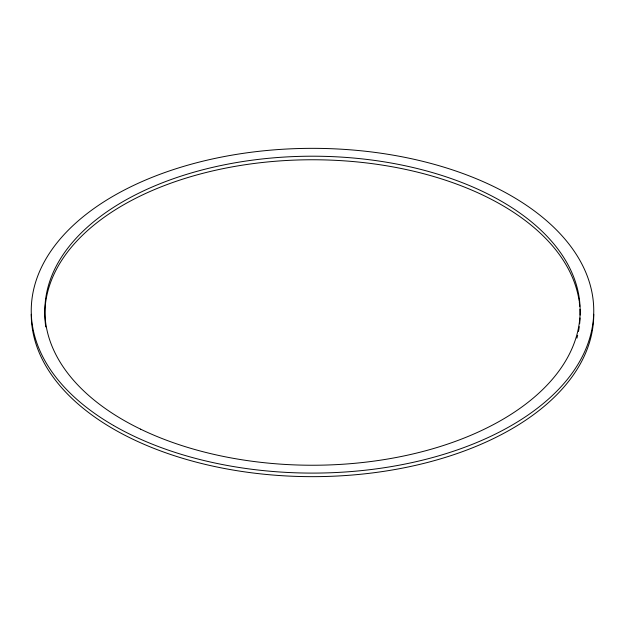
<?xml version="1.0" encoding="UTF-8"?>
<svg xmlns="http://www.w3.org/2000/svg" width="625" height="625" viewBox="0 0 625 625"><rect width="100%" height="100%" fill="white"/><g stroke="black" fill="none" stroke-linecap="round" stroke-linejoin="round"><path stroke-width="0.94" d="M593.75 314.281A281.25 162.375 0 0 1 312.5 476.656A281.25 162.375 0 0 1 31.25 314.281M580.062 317.977A267.641 154.523 0 0 1 579.633 323.781M579.281 326.68A267.641 154.523 0 0 1 578.477 331.484M577.656 335.305A267.641 154.523 0 0 1 576.93 338.148M45.758 326.938A267.641 154.523 0 0 1 289.75 160.32A267.641 154.523 0 0 1 579.102 300.672M579.242 301.617A267.641 154.523 0 0 1 579.797 306.398M580 309.281A267.641 154.523 0 0 1 580.141 315.07M113.625 425.539A281.25 162.375 0 0 0 584.164 352.75A281.25 162.375 0 0 0 239.711 153.875A281.25 162.375 0 0 0 113.625 425.539M140.648 429.18A267.641 154.523 0 0 0 576.117 337.414A267.641 154.523 0 0 0 220.727 165.57A267.641 154.523 0 0 0 140.648 429.18"/></g></svg>
